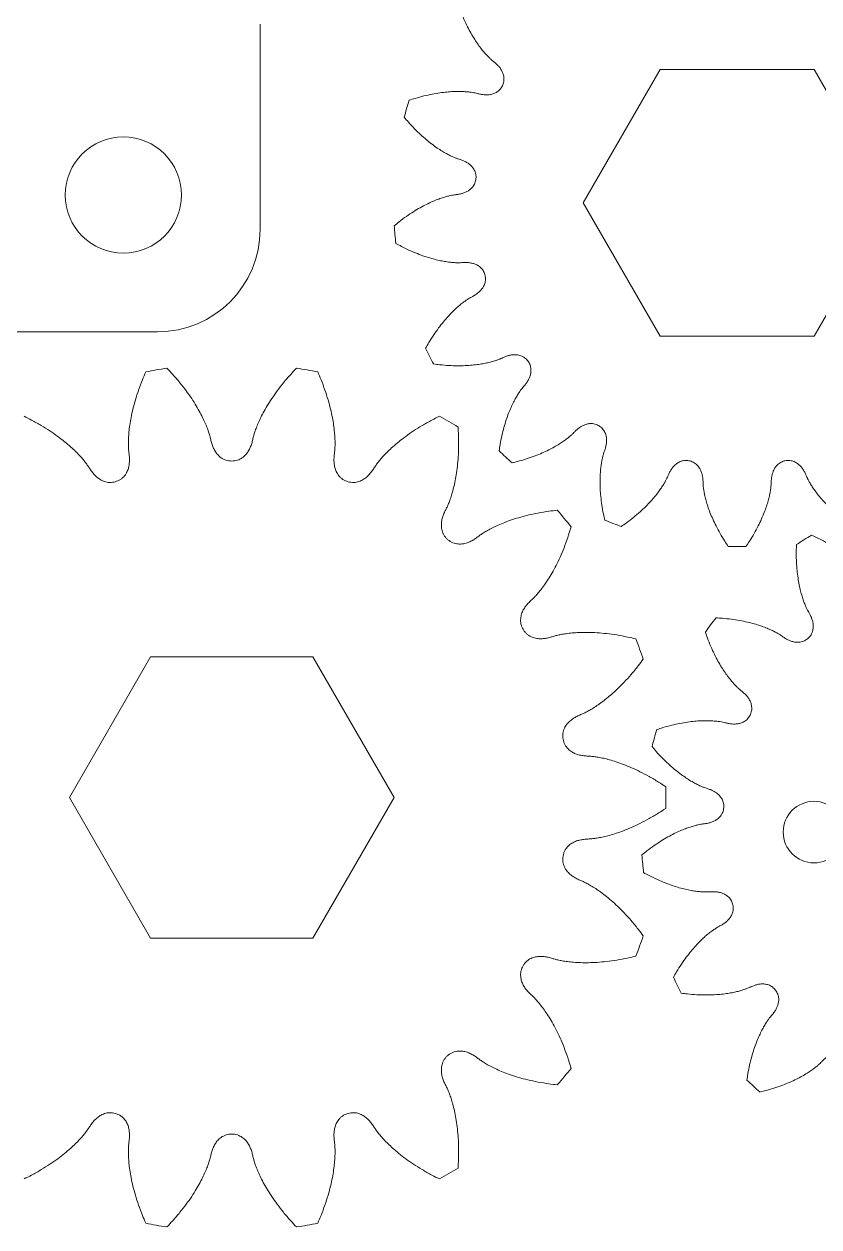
# Model space of a CAD drawing. Header units: millimetres. Extents: x 0 to 200, y 0 to 199.
# Drawn here: x 35.19 to 58.44, y 62.62 to 97.8 of the extents above; entities that cross this region are included whole.
import ezdxf

# ---------------------------------------------------------------- set-up
doc = ezdxf.new("R2010")
doc.units = ezdxf.units.MM

msp = doc.modelspace()

# ---------------------------------------------------------------- linework, layer by layer
at = {"color": 7, "linetype": 'Continuous', "lineweight": 15}
for p, q in [((42.096, 91.795), (42.096, 97.795)), ((53.801, 96.463), (51.551, 92.566)), ((58.301, 96.463), (53.801, 96.463)), ((60.551, 92.566), (58.301, 96.463)), ((51.551, 92.566), (53.801, 88.669)), ((58.301, 88.669), (60.551, 92.566)), ((33.096, 88.795), (39.096, 88.795)), ((53.801, 88.669), (58.301, 88.669)), ((38.89, 79.287), (36.515, 75.173)), ((43.64, 79.287), (38.89, 79.287)), ((46.015, 75.173), (43.64, 79.287)), ((36.515, 75.173), (38.89, 71.06)), ((43.64, 71.06), (46.015, 75.173)), ((38.89, 71.06), (43.64, 71.06))]:
    msp.add_line(p, q, dxfattribs=at)
for centre, radius in [((38.096, 92.795), 1.7), ((58.299, 74.164), 0.9)]:
    msp.add_circle(centre, radius, dxfattribs=at)
for centre, radius, start, end in [((56.051, 92.566), 10.054, 162.6417, 165.5936), ((56.051, 92.566), 10.054, 183.8182, 186.7701), ((39.096, 91.795), 3, 270, 0), ((56.051, 92.566), 10.054, 204.9947, 207.9465), ((41.265, 75.173), 12.7, 98.5773, 101.4227), ((41.265, 75.173), 12.7, 78.5773, 81.4227), ((41.265, 75.173), 12.7, 58.5773, 61.4227), ((56.051, 92.566), 10.054, 226.1711, 229.123), ((41.265, 75.173), 12.7, 38.5773, 41.4227), ((56.051, 92.566), 10.054, 247.3476, 250.2995), ((63.299, 74.164), 10.054, 120.2888, 123.2406), ((56.051, 92.566), 10.054, 268.5241, 271.4759), ((63.299, 74.164), 10.054, 141.4652, 144.4171), ((41.265, 75.173), 12.7, 18.5773, 21.4227), ((63.299, 74.164), 10.054, 162.6417, 165.5936), ((41.265, 75.173), 12.7, 358.5773, 1.4227), ((63.299, 74.164), 10.054, 183.8182, 186.7701), ((41.265, 75.173), 12.7, 338.5773, 341.4227), ((63.299, 74.164), 10.054, 204.9947, 207.9465), ((41.265, 75.173), 12.7, 318.5773, 321.4227), ((63.299, 74.164), 10.054, 226.1711, 229.123), ((41.265, 75.173), 12.7, 298.5773, 301.4227), ((41.265, 75.173), 12.7, 258.5773, 261.4227), ((41.265, 75.173), 12.7, 278.5773, 281.4227)]:
    msp.add_arc(centre, radius, start, end, dxfattribs=at)
for points, knots in [([(49.183, 95.986), (49.191, 96.006), (49.219, 96.067), (49.237, 96.174), (49.222, 96.296), (49.184, 96.401), (49.131, 96.491), (49.078, 96.557), (49.031, 96.606), (48.993, 96.641), (48.957, 96.673), (48.914, 96.706), (48.863, 96.749), (48.798, 96.809), (48.722, 96.887), (48.637, 96.983), (48.544, 97.099), (48.446, 97.235), (48.343, 97.393), (48.239, 97.572), (48.134, 97.774), (48.031, 97.998), (47.944, 98.215), (47.894, 98.358), (47.874, 98.416)], [0, 0, 0, 0, 0.0218162, 0.0675293, 0.1082922, 0.14491, 0.1793227, 0.2132705, 0.2304844, 0.2480141, 0.2659531, 0.2794807, 0.3028309, 0.3328525, 0.3695456, 0.4129102, 0.4629463, 0.5196538, 0.5830328, 0.6530833, 0.7298053, 0.8131987, 0.9032636, 0.9660559, 0.9660559, 0.9660559, 0.9660559]), ([(46.455, 95.566), (46.514, 95.585), (46.657, 95.632), (46.883, 95.693), (47.124, 95.746), (47.348, 95.784), (47.554, 95.809), (47.742, 95.822), (47.91, 95.825), (48.058, 95.821), (48.186, 95.811), (48.294, 95.797), (48.382, 95.782), (48.446, 95.767), (48.499, 95.753), (48.546, 95.742), (48.597, 95.734), (48.665, 95.726), (48.749, 95.723), (48.853, 95.735), (48.959, 95.768), (49.065, 95.829), (49.14, 95.909), (49.172, 95.967), (49.183, 95.986)], [0.0339441, 0.0339441, 0.0339441, 0.0339441, 0.0967364, 0.1868013, 0.2701947, 0.3469167, 0.4169672, 0.4803462, 0.5370537, 0.5870898, 0.6304544, 0.6671475, 0.6971691, 0.7205193, 0.7340469, 0.7519859, 0.7695156, 0.7867295, 0.8206773, 0.85509, 0.8917078, 0.9324707, 0.9781838, 1, 1, 1, 1]), ([(48.411, 93.274), (48.412, 93.296), (48.415, 93.362), (48.394, 93.469), (48.336, 93.578), (48.263, 93.661), (48.181, 93.726), (48.108, 93.768), (48.046, 93.797), (47.998, 93.817), (47.952, 93.832), (47.9, 93.848), (47.838, 93.87), (47.755, 93.903), (47.656, 93.948), (47.542, 94.007), (47.414, 94.081), (47.273, 94.172), (47.12, 94.282), (46.958, 94.412), (46.787, 94.562), (46.61, 94.734), (46.45, 94.905), (46.353, 95.02), (46.313, 95.068)], [0, 0, 0, 0, 0.0218162, 0.0675293, 0.1082922, 0.14491, 0.1793227, 0.2132705, 0.2304844, 0.2480141, 0.2659531, 0.2794807, 0.3028309, 0.3328525, 0.3695456, 0.4129102, 0.4629463, 0.5196538, 0.5830328, 0.6530833, 0.7298053, 0.8131987, 0.9032636, 0.9660559, 0.9660559, 0.9660559, 0.9660559]), ([(46.019, 91.897), (46.067, 91.936), (46.184, 92.031), (46.372, 92.17), (46.578, 92.306), (46.774, 92.423), (46.957, 92.52), (47.127, 92.6), (47.282, 92.664), (47.422, 92.714), (47.545, 92.751), (47.651, 92.777), (47.738, 92.794), (47.804, 92.803), (47.857, 92.809), (47.905, 92.817), (47.956, 92.827), (48.022, 92.844), (48.102, 92.872), (48.194, 92.921), (48.281, 92.989), (48.358, 93.085), (48.399, 93.187), (48.408, 93.253), (48.411, 93.274)], [0.0339441, 0.0339441, 0.0339441, 0.0339441, 0.0967364, 0.1868013, 0.2701947, 0.3469167, 0.4169672, 0.4803462, 0.5370537, 0.5870898, 0.6304544, 0.6671475, 0.6971691, 0.7205193, 0.7340469, 0.7519859, 0.7695156, 0.7867295, 0.8206773, 0.85509, 0.8917078, 0.9324707, 0.9781838, 1, 1, 1, 1]), ([(48.671, 90.466), (48.664, 90.487), (48.643, 90.55), (48.584, 90.642), (48.491, 90.722), (48.393, 90.774), (48.293, 90.804), (48.21, 90.817), (48.142, 90.822), (48.09, 90.823), (48.042, 90.821), (47.988, 90.817), (47.922, 90.814), (47.833, 90.815), (47.724, 90.822), (47.596, 90.835), (47.45, 90.859), (47.285, 90.893), (47.103, 90.94), (46.905, 91.002), (46.692, 91.081), (46.464, 91.177), (46.254, 91.279), (46.121, 91.351), (46.067, 91.381)], [0, 0, 0, 0, 0.0218162, 0.0675293, 0.1082922, 0.14491, 0.1793227, 0.2132705, 0.2304844, 0.2480141, 0.2659531, 0.2794807, 0.3028309, 0.3328525, 0.3695456, 0.4129102, 0.4629463, 0.5196538, 0.5830328, 0.6530833, 0.7298053, 0.8131987, 0.9032636, 0.9660559, 0.9660559, 0.9660559, 0.9660559]), ([(46.939, 88.318), (46.969, 88.372), (47.044, 88.503), (47.169, 88.7), (47.312, 88.902), (47.452, 89.081), (47.588, 89.238), (47.717, 89.374), (47.839, 89.49), (47.952, 89.586), (48.053, 89.665), (48.142, 89.728), (48.217, 89.776), (48.275, 89.808), (48.323, 89.833), (48.365, 89.857), (48.409, 89.885), (48.464, 89.925), (48.528, 89.98), (48.596, 90.058), (48.653, 90.154), (48.69, 90.271), (48.692, 90.38), (48.676, 90.445), (48.671, 90.466)], [0.0339441, 0.0339441, 0.0339441, 0.0339441, 0.0967364, 0.1868013, 0.2701947, 0.3469167, 0.4169672, 0.4803462, 0.5370537, 0.5870898, 0.6304544, 0.6671475, 0.6971691, 0.7205193, 0.7340469, 0.7519859, 0.7695156, 0.7867295, 0.8206773, 0.85509, 0.8917078, 0.9324707, 0.9781838, 1, 1, 1, 1]), ([(49.928, 87.942), (49.914, 87.959), (49.872, 88.01), (49.784, 88.075), (49.668, 88.116), (49.558, 88.128), (49.454, 88.121), (49.371, 88.103), (49.306, 88.083), (49.257, 88.065), (49.213, 88.046), (49.164, 88.022), (49.103, 87.996), (49.02, 87.965), (48.916, 87.931), (48.792, 87.898), (48.647, 87.867), (48.482, 87.839), (48.295, 87.817), (48.088, 87.804), (47.86, 87.8), (47.613, 87.808), (47.381, 87.826), (47.231, 87.846), (47.169, 87.854)], [0, 0, 0, 0, 0.0218162, 0.0675293, 0.1082922, 0.14491, 0.1793227, 0.2132705, 0.2304844, 0.2480141, 0.2659531, 0.2794807, 0.3028309, 0.3328525, 0.3695456, 0.4129102, 0.4629463, 0.5196538, 0.5830328, 0.6530833, 0.7298053, 0.8131987, 0.9032636, 0.9660559, 0.9660559, 0.9660559, 0.9660559]), ([(37.899, 84.422), (37.924, 84.433), (37.975, 84.454), (38.046, 84.5), (38.106, 84.555), (38.155, 84.614), (38.192, 84.675), (38.221, 84.737), (38.242, 84.798), (38.257, 84.859), (38.267, 84.92), (38.273, 84.981), (38.275, 85.043), (38.273, 85.106), (38.267, 85.186), (38.253, 85.282), (38.245, 85.4), (38.242, 85.533), (38.245, 85.689), (38.258, 85.869), (38.282, 86.072), (38.321, 86.298), (38.375, 86.545), (38.447, 86.812), (38.539, 87.098), (38.641, 87.371), (38.717, 87.546), (38.75, 87.622)], [0, 0, 0, 0, 0.022933, 0.0473952, 0.0705229, 0.0921525, 0.1123809, 0.1314572, 0.1496842, 0.1673593, 0.1847459, 0.2020655, 0.2195002, 0.237197, 0.2552745, 0.2881721, 0.318825, 0.3562896, 0.400566, 0.4516541, 0.509554, 0.5742656, 0.645789, 0.7241241, 0.809271, 0.9012296, 0.971268, 0.971268, 0.971268, 0.971268]), ([(39.371, 87.731), (39.428, 87.672), (39.559, 87.533), (39.748, 87.312), (39.933, 87.074), (40.092, 86.848), (40.228, 86.634), (40.34, 86.435), (40.433, 86.253), (40.507, 86.088), (40.564, 85.942), (40.606, 85.817), (40.639, 85.702), (40.658, 85.608), (40.68, 85.53), (40.7, 85.471), (40.722, 85.413), (40.749, 85.358), (40.779, 85.304), (40.814, 85.252), (40.855, 85.201), (40.903, 85.153), (40.959, 85.109), (41.025, 85.069), (41.101, 85.038), (41.182, 85.02), (41.238, 85.017), (41.265, 85.016)], [0.028732, 0.028732, 0.028732, 0.028732, 0.0987704, 0.190729, 0.2758759, 0.354211, 0.4257344, 0.490446, 0.5483459, 0.599434, 0.6437104, 0.681175, 0.7118279, 0.7447255, 0.762803, 0.7804998, 0.7979345, 0.8152541, 0.8326407, 0.8503158, 0.8685428, 0.8876191, 0.9078475, 0.9294771, 0.9526048, 0.977067, 1, 1, 1, 1]), ([(41.265, 85.016), (41.292, 85.017), (41.348, 85.02), (41.43, 85.038), (41.505, 85.069), (41.571, 85.109), (41.628, 85.153), (41.675, 85.201), (41.716, 85.252), (41.751, 85.304), (41.782, 85.358), (41.808, 85.413), (41.831, 85.471), (41.851, 85.53), (41.872, 85.608), (41.892, 85.702), (41.925, 85.817), (41.967, 85.942), (42.024, 86.088), (42.098, 86.253), (42.19, 86.435), (42.303, 86.634), (42.438, 86.848), (42.597, 87.074), (42.782, 87.312), (42.971, 87.533), (43.102, 87.672), (43.159, 87.731)], [0, 0, 0, 0, 0.022933, 0.0473952, 0.0705229, 0.0921525, 0.1123809, 0.1314572, 0.1496842, 0.1673593, 0.1847459, 0.2020655, 0.2195002, 0.237197, 0.2552745, 0.2881721, 0.318825, 0.3562896, 0.400566, 0.4516541, 0.509554, 0.5742656, 0.645789, 0.7241241, 0.809271, 0.9012296, 0.971268, 0.971268, 0.971268, 0.971268]), ([(43.78, 87.622), (43.814, 87.546), (43.89, 87.371), (43.991, 87.098), (44.084, 86.812), (44.156, 86.545), (44.21, 86.298), (44.248, 86.072), (44.272, 85.869), (44.285, 85.689), (44.289, 85.533), (44.286, 85.4), (44.277, 85.282), (44.264, 85.186), (44.257, 85.106), (44.256, 85.043), (44.257, 84.981), (44.263, 84.92), (44.273, 84.859), (44.288, 84.798), (44.31, 84.737), (44.338, 84.675), (44.376, 84.614), (44.424, 84.555), (44.485, 84.5), (44.555, 84.454), (44.607, 84.433), (44.632, 84.422)], [0.028732, 0.028732, 0.028732, 0.028732, 0.0987704, 0.190729, 0.2758759, 0.354211, 0.4257344, 0.490446, 0.5483459, 0.599434, 0.6437104, 0.681175, 0.7118279, 0.7447255, 0.762803, 0.7804998, 0.7979345, 0.8152541, 0.8326407, 0.8503158, 0.8685428, 0.8876191, 0.9078475, 0.9294771, 0.9526048, 0.977067, 1, 1, 1, 1]), ([(49.089, 85.313), (49.097, 85.374), (49.12, 85.524), (49.166, 85.752), (49.225, 85.992), (49.291, 86.21), (49.361, 86.405), (49.433, 86.579), (49.505, 86.731), (49.575, 86.862), (49.641, 86.972), (49.701, 87.062), (49.754, 87.134), (49.796, 87.185), (49.832, 87.226), (49.862, 87.263), (49.893, 87.305), (49.93, 87.362), (49.97, 87.437), (50.006, 87.535), (50.024, 87.644), (50.016, 87.767), (49.978, 87.869), (49.94, 87.924), (49.928, 87.942)], [0.0339441, 0.0339441, 0.0339441, 0.0339441, 0.0967364, 0.1868013, 0.2701947, 0.3469167, 0.4169672, 0.4803462, 0.5370537, 0.5870898, 0.6304544, 0.6671475, 0.6971691, 0.7205193, 0.7340469, 0.7519859, 0.7695156, 0.7867295, 0.8206773, 0.85509, 0.8917078, 0.9324707, 0.9781838, 1, 1, 1, 1]), ([(35.19, 86.326), (35.264, 86.29), (35.435, 86.204), (35.688, 86.061), (35.943, 85.901), (36.17, 85.742), (36.37, 85.588), (36.544, 85.44), (36.694, 85.3), (36.819, 85.17), (36.923, 85.053), (37.005, 84.949), (37.075, 84.853), (37.126, 84.771), (37.173, 84.705), (37.212, 84.656), (37.253, 84.61), (37.297, 84.567), (37.344, 84.527), (37.394, 84.49), (37.45, 84.456), (37.511, 84.428), (37.58, 84.405), (37.655, 84.39), (37.737, 84.387), (37.82, 84.398), (37.873, 84.414), (37.899, 84.422)], [0.028732, 0.028732, 0.028732, 0.028732, 0.0987704, 0.190729, 0.2758759, 0.354211, 0.4257344, 0.490446, 0.5483459, 0.599434, 0.6437104, 0.681175, 0.7118279, 0.7447255, 0.762803, 0.7804998, 0.7979345, 0.8152541, 0.8326407, 0.8503158, 0.8685428, 0.8876191, 0.9078475, 0.9294771, 0.9526048, 0.977067, 1, 1, 1, 1]), ([(44.632, 84.422), (44.657, 84.414), (44.711, 84.398), (44.794, 84.387), (44.875, 84.39), (44.951, 84.405), (45.019, 84.428), (45.081, 84.456), (45.136, 84.49), (45.187, 84.527), (45.234, 84.567), (45.278, 84.61), (45.319, 84.656), (45.358, 84.705), (45.405, 84.771), (45.455, 84.853), (45.525, 84.949), (45.608, 85.053), (45.711, 85.17), (45.837, 85.3), (45.986, 85.44), (46.16, 85.588), (46.36, 85.742), (46.587, 85.901), (46.842, 86.061), (47.096, 86.204), (47.266, 86.29), (47.34, 86.326)], [0, 0, 0, 0, 0.022933, 0.0473952, 0.0705229, 0.0921525, 0.1123809, 0.1314572, 0.1496842, 0.1673593, 0.1847459, 0.2020655, 0.2195002, 0.237197, 0.2552745, 0.2881721, 0.318825, 0.3562896, 0.400566, 0.4516541, 0.509554, 0.5742656, 0.645789, 0.7241241, 0.809271, 0.9012296, 0.971268, 0.971268, 0.971268, 0.971268]), ([(47.886, 86.011), (47.892, 85.929), (47.903, 85.738), (47.906, 85.447), (47.895, 85.146), (47.871, 84.87), (47.837, 84.62), (47.796, 84.395), (47.749, 84.196), (47.7, 84.022), (47.65, 83.874), (47.601, 83.751), (47.553, 83.642), (47.508, 83.557), (47.474, 83.483), (47.451, 83.425), (47.431, 83.366), (47.416, 83.307), (47.405, 83.246), (47.398, 83.184), (47.397, 83.119), (47.403, 83.051), (47.417, 82.981), (47.442, 82.908), (47.48, 82.836), (47.531, 82.769), (47.572, 82.731), (47.592, 82.713)], [0.028732, 0.028732, 0.028732, 0.028732, 0.0987704, 0.190729, 0.2758759, 0.354211, 0.4257344, 0.490446, 0.5483459, 0.599434, 0.6437104, 0.681175, 0.7118279, 0.7447255, 0.762803, 0.7804998, 0.7979345, 0.8152541, 0.8326407, 0.8503158, 0.8685428, 0.8876191, 0.9078475, 0.9294771, 0.9526048, 0.977067, 1, 1, 1, 1]), ([(52.012, 86.042), (51.993, 86.053), (51.935, 86.086), (51.829, 86.114), (51.707, 86.111), (51.599, 86.082), (51.505, 86.038), (51.434, 85.991), (51.381, 85.949), (51.342, 85.914), (51.307, 85.881), (51.27, 85.841), (51.223, 85.795), (51.157, 85.735), (51.072, 85.667), (50.969, 85.591), (50.845, 85.509), (50.7, 85.424), (50.534, 85.336), (50.346, 85.249), (50.135, 85.163), (49.902, 85.081), (49.678, 85.014), (49.532, 84.978), (49.471, 84.964)], [0, 0, 0, 0, 0.0218162, 0.0675293, 0.1082922, 0.14491, 0.1793227, 0.2132705, 0.2304844, 0.2480141, 0.2659531, 0.2794807, 0.3028309, 0.3328525, 0.3695456, 0.4129102, 0.4629463, 0.5196538, 0.5830328, 0.6530833, 0.7298053, 0.8131987, 0.9032636, 0.9660559, 0.9660559, 0.9660559, 0.9660559]), ([(52.179, 83.287), (52.165, 83.348), (52.132, 83.495), (52.092, 83.725), (52.061, 83.97), (52.044, 84.197), (52.039, 84.405), (52.043, 84.593), (52.055, 84.76), (52.073, 84.907), (52.095, 85.034), (52.118, 85.14), (52.142, 85.226), (52.162, 85.289), (52.181, 85.34), (52.196, 85.386), (52.209, 85.436), (52.223, 85.502), (52.234, 85.587), (52.231, 85.691), (52.209, 85.8), (52.157, 85.911), (52.085, 85.993), (52.03, 86.03), (52.012, 86.042)], [0.0339441, 0.0339441, 0.0339441, 0.0339441, 0.0967364, 0.1868013, 0.2701947, 0.3469167, 0.4169672, 0.4803462, 0.5370537, 0.5870898, 0.6304544, 0.6671475, 0.6971691, 0.7205193, 0.7340469, 0.7519859, 0.7695156, 0.7867295, 0.8206773, 0.85509, 0.8917078, 0.9324707, 0.9781838, 1, 1, 1, 1]), ([(54.641, 85.024), (54.62, 85.027), (54.554, 85.036), (54.445, 85.024), (54.332, 84.977), (54.242, 84.912), (54.17, 84.836), (54.121, 84.767), (54.087, 84.709), (54.063, 84.662), (54.043, 84.618), (54.022, 84.568), (53.995, 84.508), (53.955, 84.429), (53.901, 84.334), (53.832, 84.226), (53.746, 84.105), (53.642, 83.973), (53.518, 83.831), (53.375, 83.682), (53.209, 83.526), (53.021, 83.365), (52.837, 83.222), (52.713, 83.136), (52.662, 83.1)], [0, 0, 0, 0, 0.0218162, 0.0675293, 0.1082922, 0.14491, 0.1793227, 0.2132705, 0.2304844, 0.2480141, 0.2659531, 0.2794807, 0.3028309, 0.3328525, 0.3695456, 0.4129102, 0.4629463, 0.5196538, 0.5830328, 0.6530833, 0.7298053, 0.8131987, 0.9032636, 0.9660559, 0.9660559, 0.9660559, 0.9660559]), ([(55.792, 82.515), (55.757, 82.566), (55.673, 82.692), (55.553, 82.892), (55.436, 83.109), (55.338, 83.315), (55.258, 83.506), (55.194, 83.683), (55.145, 83.844), (55.108, 83.987), (55.083, 84.113), (55.066, 84.221), (55.057, 84.309), (55.054, 84.375), (55.053, 84.43), (55.05, 84.478), (55.044, 84.53), (55.034, 84.597), (55.013, 84.679), (54.973, 84.775), (54.913, 84.868), (54.824, 84.954), (54.727, 85.004), (54.662, 85.019), (54.641, 85.024)], [0.0339441, 0.0339441, 0.0339441, 0.0339441, 0.0967364, 0.1868013, 0.2701947, 0.3469167, 0.4169672, 0.4803462, 0.5370537, 0.5870898, 0.6304544, 0.6671475, 0.6971691, 0.7205193, 0.7340469, 0.7519859, 0.7695156, 0.7867295, 0.8206773, 0.85509, 0.8917078, 0.9324707, 0.9781838, 1, 1, 1, 1]), ([(57.461, 85.024), (57.44, 85.019), (57.375, 85.004), (57.278, 84.954), (57.19, 84.868), (57.129, 84.775), (57.09, 84.679), (57.069, 84.597), (57.058, 84.53), (57.052, 84.478), (57.05, 84.43), (57.049, 84.375), (57.045, 84.309), (57.036, 84.221), (57.02, 84.113), (56.994, 83.987), (56.958, 83.844), (56.909, 83.683), (56.845, 83.506), (56.765, 83.315), (56.667, 83.109), (56.549, 82.892), (56.429, 82.692), (56.345, 82.566), (56.31, 82.515)], [0, 0, 0, 0, 0.0218162, 0.0675293, 0.1082922, 0.14491, 0.1793227, 0.2132705, 0.2304844, 0.2480141, 0.2659531, 0.2794807, 0.3028309, 0.3328525, 0.3695456, 0.4129102, 0.4629463, 0.5196538, 0.5830328, 0.6530833, 0.7298053, 0.8131987, 0.9032636, 0.9660559, 0.9660559, 0.9660559, 0.9660559]), ([(59.441, 83.1), (59.389, 83.136), (59.266, 83.222), (59.081, 83.365), (58.893, 83.526), (58.728, 83.682), (58.584, 83.831), (58.461, 83.973), (58.357, 84.105), (58.271, 84.226), (58.201, 84.334), (58.147, 84.429), (58.107, 84.508), (58.08, 84.568), (58.059, 84.618), (58.039, 84.662), (58.016, 84.709), (57.981, 84.767), (57.932, 84.836), (57.86, 84.912), (57.77, 84.977), (57.657, 85.024), (57.549, 85.036), (57.482, 85.027), (57.461, 85.024)], [0.0339441, 0.0339441, 0.0339441, 0.0339441, 0.0967364, 0.1868013, 0.2701947, 0.3469167, 0.4169672, 0.4803462, 0.5370537, 0.5870898, 0.6304544, 0.6671475, 0.6971691, 0.7205193, 0.7340469, 0.7519859, 0.7695156, 0.7867295, 0.8206773, 0.85509, 0.8917078, 0.9324707, 0.9781838, 1, 1, 1, 1]), ([(47.592, 82.713), (47.613, 82.697), (47.658, 82.663), (47.732, 82.625), (47.81, 82.6), (47.886, 82.588), (47.958, 82.586), (48.025, 82.592), (48.089, 82.604), (48.149, 82.621), (48.207, 82.643), (48.263, 82.669), (48.318, 82.698), (48.371, 82.731), (48.438, 82.777), (48.513, 82.836), (48.612, 82.903), (48.725, 82.972), (48.862, 83.047), (49.025, 83.126), (49.213, 83.206), (49.427, 83.286), (49.668, 83.362), (49.935, 83.434), (50.23, 83.497), (50.517, 83.545), (50.706, 83.567), (50.788, 83.576)], [0, 0, 0, 0, 0.022933, 0.0473952, 0.0705229, 0.0921525, 0.1123809, 0.1314572, 0.1496842, 0.1673593, 0.1847459, 0.2020655, 0.2195002, 0.237197, 0.2552745, 0.2881721, 0.318825, 0.3562896, 0.400566, 0.4516541, 0.509554, 0.5742656, 0.645789, 0.7241241, 0.809271, 0.9012296, 0.971268, 0.971268, 0.971268, 0.971268]), ([(51.194, 83.093), (51.171, 83.013), (51.116, 82.831), (51.019, 82.556), (50.906, 82.277), (50.789, 82.026), (50.672, 81.802), (50.556, 81.605), (50.444, 81.434), (50.338, 81.288), (50.24, 81.165), (50.153, 81.066), (50.07, 80.981), (49.999, 80.916), (49.942, 80.859), (49.9, 80.812), (49.862, 80.763), (49.827, 80.713), (49.795, 80.66), (49.768, 80.603), (49.745, 80.543), (49.727, 80.477), (49.717, 80.406), (49.715, 80.329), (49.726, 80.248), (49.751, 80.168), (49.777, 80.119), (49.789, 80.095)], [0.028732, 0.028732, 0.028732, 0.028732, 0.0987704, 0.190729, 0.2758759, 0.354211, 0.4257344, 0.490446, 0.5483459, 0.599434, 0.6437104, 0.681175, 0.7118279, 0.7447255, 0.762803, 0.7804998, 0.7979345, 0.8152541, 0.8326407, 0.8503158, 0.8685428, 0.8876191, 0.9078475, 0.9294771, 0.9526048, 0.977067, 1, 1, 1, 1]), ([(58.228, 82.845), (58.285, 82.82), (58.422, 82.758), (58.63, 82.651), (58.844, 82.528), (59.035, 82.405), (59.204, 82.284), (59.351, 82.167), (59.478, 82.057), (59.585, 81.954), (59.673, 81.86), (59.743, 81.777), (59.797, 81.707), (59.835, 81.652), (59.864, 81.607), (59.892, 81.567), (59.924, 81.526), (59.969, 81.475), (60.03, 81.416), (60.114, 81.355), (60.214, 81.307), (60.334, 81.282), (60.443, 81.29), (60.507, 81.311), (60.527, 81.318)], [0.0339441, 0.0339441, 0.0339441, 0.0339441, 0.0967364, 0.1868013, 0.2701947, 0.3469167, 0.4169672, 0.4803462, 0.5370537, 0.5870898, 0.6304544, 0.6671475, 0.6971691, 0.7205193, 0.7340469, 0.7519859, 0.7695156, 0.7867295, 0.8206773, 0.85509, 0.8917078, 0.9324707, 0.9781838, 1, 1, 1, 1]), ([(58.13, 79.834), (58.145, 79.849), (58.192, 79.896), (58.248, 79.99), (58.279, 80.109), (58.281, 80.22), (58.264, 80.323), (58.238, 80.404), (58.212, 80.466), (58.19, 80.513), (58.167, 80.556), (58.139, 80.602), (58.107, 80.66), (58.068, 80.74), (58.025, 80.84), (57.981, 80.961), (57.936, 81.102), (57.894, 81.265), (57.855, 81.449), (57.822, 81.654), (57.797, 81.88), (57.782, 82.126), (57.779, 82.36), (57.785, 82.511), (57.787, 82.573)], [0, 0, 0, 0, 0.0218162, 0.0675293, 0.1082922, 0.14491, 0.1793227, 0.2132705, 0.2304844, 0.2480141, 0.2659531, 0.2794807, 0.3028309, 0.3328525, 0.3695456, 0.4129102, 0.4629463, 0.5196538, 0.5830328, 0.6530833, 0.7298053, 0.8131987, 0.9032636, 0.9660559, 0.9660559, 0.9660559, 0.9660559]), ([(55.434, 80.427), (55.496, 80.424), (55.647, 80.416), (55.879, 80.391), (56.123, 80.354), (56.346, 80.308), (56.547, 80.256), (56.727, 80.201), (56.885, 80.143), (57.021, 80.086), (57.137, 80.03), (57.233, 79.979), (57.309, 79.933), (57.364, 79.895), (57.407, 79.864), (57.448, 79.837), (57.492, 79.81), (57.552, 79.778), (57.63, 79.745), (57.731, 79.719), (57.842, 79.711), (57.963, 79.73), (58.062, 79.777), (58.113, 79.82), (58.13, 79.834)], [0.0339441, 0.0339441, 0.0339441, 0.0339441, 0.0967364, 0.1868013, 0.2701947, 0.3469167, 0.4169672, 0.4803462, 0.5370537, 0.5870898, 0.6304544, 0.6671475, 0.6971691, 0.7205193, 0.7340469, 0.7519859, 0.7695156, 0.7867295, 0.8206773, 0.85509, 0.8917078, 0.9324707, 0.9781838, 1, 1, 1, 1]), ([(49.789, 80.095), (49.804, 80.072), (49.834, 80.025), (49.891, 79.964), (49.955, 79.913), (50.022, 79.876), (50.089, 79.85), (50.155, 79.832), (50.219, 79.822), (50.282, 79.818), (50.343, 79.818), (50.405, 79.823), (50.466, 79.832), (50.527, 79.845), (50.606, 79.865), (50.697, 79.895), (50.812, 79.924), (50.942, 79.95), (51.097, 79.974), (51.276, 79.992), (51.481, 80.003), (51.709, 80.005), (51.962, 79.995), (52.238, 79.97), (52.536, 79.929), (52.822, 79.876), (53.008, 79.832), (53.088, 79.812)], [0, 0, 0, 0, 0.022933, 0.0473952, 0.0705229, 0.0921525, 0.1123809, 0.1314572, 0.1496842, 0.1673593, 0.1847459, 0.2020655, 0.2195002, 0.237197, 0.2552745, 0.2881721, 0.318825, 0.3562896, 0.400566, 0.4516541, 0.509554, 0.5742656, 0.645789, 0.7241241, 0.809271, 0.9012296, 0.971268, 0.971268, 0.971268, 0.971268]), ([(56.43, 77.584), (56.439, 77.603), (56.466, 77.664), (56.485, 77.772), (56.47, 77.894), (56.432, 77.998), (56.379, 78.088), (56.326, 78.154), (56.279, 78.203), (56.241, 78.239), (56.204, 78.27), (56.161, 78.304), (56.111, 78.346), (56.046, 78.407), (55.97, 78.484), (55.885, 78.581), (55.792, 78.696), (55.693, 78.833), (55.591, 78.99), (55.486, 79.169), (55.381, 79.371), (55.278, 79.596), (55.191, 79.812), (55.142, 79.955), (55.122, 80.014)], [0, 0, 0, 0, 0.0218162, 0.0675293, 0.1082922, 0.14491, 0.1793227, 0.2132705, 0.2304844, 0.2480141, 0.2659531, 0.2794807, 0.3028309, 0.3328525, 0.3695456, 0.4129102, 0.4629463, 0.5196538, 0.5830328, 0.6530833, 0.7298053, 0.8131987, 0.9032636, 0.9660559, 0.9660559, 0.9660559, 0.9660559]), ([(53.304, 79.219), (53.255, 79.153), (53.141, 79), (52.956, 78.775), (52.754, 78.552), (52.559, 78.356), (52.372, 78.185), (52.196, 78.04), (52.032, 77.917), (51.882, 77.816), (51.749, 77.734), (51.632, 77.671), (51.525, 77.619), (51.436, 77.583), (51.363, 77.548), (51.308, 77.519), (51.255, 77.486), (51.205, 77.451), (51.157, 77.411), (51.112, 77.368), (51.07, 77.319), (51.031, 77.263), (50.997, 77.2), (50.969, 77.128), (50.952, 77.048), (50.948, 76.965), (50.955, 76.909), (50.958, 76.882)], [0.028732, 0.028732, 0.028732, 0.028732, 0.0987704, 0.190729, 0.2758759, 0.354211, 0.4257344, 0.490446, 0.5483459, 0.599434, 0.6437104, 0.681175, 0.7118279, 0.7447255, 0.762803, 0.7804998, 0.7979345, 0.8152541, 0.8326407, 0.8503158, 0.8685428, 0.8876191, 0.9078475, 0.9294771, 0.9526048, 0.977067, 1, 1, 1, 1]), ([(53.702, 77.163), (53.761, 77.183), (53.905, 77.229), (54.13, 77.29), (54.372, 77.344), (54.596, 77.381), (54.802, 77.406), (54.989, 77.419), (55.157, 77.423), (55.306, 77.418), (55.434, 77.408), (55.542, 77.395), (55.629, 77.379), (55.694, 77.364), (55.746, 77.35), (55.793, 77.34), (55.845, 77.331), (55.912, 77.323), (55.997, 77.321), (56.1, 77.333), (56.207, 77.365), (56.313, 77.427), (56.387, 77.506), (56.42, 77.565), (56.43, 77.584)], [0.0339441, 0.0339441, 0.0339441, 0.0339441, 0.0967364, 0.1868013, 0.2701947, 0.3469167, 0.4169672, 0.4803462, 0.5370537, 0.5870898, 0.6304544, 0.6671475, 0.6971691, 0.7205193, 0.7340469, 0.7519859, 0.7695156, 0.7867295, 0.8206773, 0.85509, 0.8917078, 0.9324707, 0.9781838, 1, 1, 1, 1]), ([(50.958, 76.882), (50.964, 76.856), (50.976, 76.802), (51.009, 76.725), (51.053, 76.655), (51.103, 76.597), (51.157, 76.55), (51.212, 76.511), (51.269, 76.479), (51.326, 76.454), (51.385, 76.433), (51.444, 76.417), (51.504, 76.404), (51.566, 76.395), (51.647, 76.388), (51.743, 76.384), (51.861, 76.372), (51.992, 76.352), (52.146, 76.321), (52.321, 76.278), (52.517, 76.218), (52.732, 76.142), (52.966, 76.045), (53.217, 75.928), (53.483, 75.787), (53.734, 75.64), (53.893, 75.535), (53.961, 75.489)], [0, 0, 0, 0, 0.022933, 0.0473952, 0.0705229, 0.0921525, 0.1123809, 0.1314572, 0.1496842, 0.1673593, 0.1847459, 0.2020655, 0.2195002, 0.237197, 0.2552745, 0.2881721, 0.318825, 0.3562896, 0.400566, 0.4516541, 0.509554, 0.5742656, 0.645789, 0.7241241, 0.809271, 0.9012296, 0.971268, 0.971268, 0.971268, 0.971268]), ([(55.659, 74.872), (55.66, 74.893), (55.663, 74.96), (55.641, 75.067), (55.583, 75.175), (55.51, 75.259), (55.428, 75.323), (55.355, 75.366), (55.294, 75.395), (55.245, 75.414), (55.2, 75.43), (55.148, 75.446), (55.085, 75.467), (55.003, 75.5), (54.904, 75.545), (54.79, 75.604), (54.661, 75.679), (54.52, 75.77), (54.368, 75.88), (54.205, 76.009), (54.035, 76.159), (53.858, 76.332), (53.698, 76.502), (53.6, 76.617), (53.561, 76.665)], [0, 0, 0, 0, 0.0218162, 0.0675293, 0.1082922, 0.14491, 0.1793227, 0.2132705, 0.2304844, 0.2480141, 0.2659531, 0.2794807, 0.3028309, 0.3328525, 0.3695456, 0.4129102, 0.4629463, 0.5196538, 0.5830328, 0.6530833, 0.7298053, 0.8131987, 0.9032636, 0.9660559, 0.9660559, 0.9660559, 0.9660559]), ([(53.961, 74.858), (53.893, 74.812), (53.734, 74.707), (53.483, 74.559), (53.217, 74.419), (52.966, 74.301), (52.732, 74.205), (52.517, 74.128), (52.321, 74.069), (52.146, 74.025), (51.992, 73.994), (51.861, 73.975), (51.743, 73.962), (51.647, 73.959), (51.566, 73.952), (51.504, 73.942), (51.444, 73.93), (51.385, 73.914), (51.326, 73.893), (51.269, 73.868), (51.212, 73.836), (51.157, 73.797), (51.103, 73.749), (51.053, 73.691), (51.009, 73.622), (50.976, 73.545), (50.964, 73.491), (50.958, 73.464)], [0.028732, 0.028732, 0.028732, 0.028732, 0.0987704, 0.190729, 0.2758759, 0.354211, 0.4257344, 0.490446, 0.5483459, 0.599434, 0.6437104, 0.681175, 0.7118279, 0.7447255, 0.762803, 0.7804998, 0.7979345, 0.8152541, 0.8326407, 0.8503158, 0.8685428, 0.8876191, 0.9078475, 0.9294771, 0.9526048, 0.977067, 1, 1, 1, 1]), ([(53.267, 73.494), (53.315, 73.534), (53.432, 73.629), (53.62, 73.767), (53.826, 73.904), (54.021, 74.02), (54.204, 74.118), (54.374, 74.198), (54.53, 74.262), (54.67, 74.311), (54.793, 74.348), (54.898, 74.374), (54.986, 74.392), (55.051, 74.401), (55.105, 74.407), (55.153, 74.414), (55.204, 74.424), (55.269, 74.441), (55.349, 74.47), (55.441, 74.518), (55.529, 74.587), (55.606, 74.683), (55.647, 74.784), (55.656, 74.85), (55.659, 74.872)], [0.0339441, 0.0339441, 0.0339441, 0.0339441, 0.0967364, 0.1868013, 0.2701947, 0.3469167, 0.4169672, 0.4803462, 0.5370537, 0.5870898, 0.6304544, 0.6671475, 0.6971691, 0.7205193, 0.7340469, 0.7519859, 0.7695156, 0.7867295, 0.8206773, 0.85509, 0.8917078, 0.9324707, 0.9781838, 1, 1, 1, 1]), ([(50.958, 73.464), (50.955, 73.437), (50.948, 73.382), (50.952, 73.299), (50.969, 73.219), (50.997, 73.147), (51.031, 73.084), (51.07, 73.028), (51.112, 72.979), (51.157, 72.935), (51.205, 72.896), (51.255, 72.861), (51.308, 72.828), (51.363, 72.798), (51.436, 72.764), (51.525, 72.728), (51.632, 72.676), (51.749, 72.612), (51.882, 72.531), (52.032, 72.43), (52.196, 72.307), (52.372, 72.161), (52.559, 71.991), (52.754, 71.795), (52.956, 71.572), (53.141, 71.347), (53.255, 71.194), (53.304, 71.127)], [0, 0, 0, 0, 0.022933, 0.0473952, 0.0705229, 0.0921525, 0.1123809, 0.1314572, 0.1496842, 0.1673593, 0.1847459, 0.2020655, 0.2195002, 0.237197, 0.2552745, 0.2881721, 0.318825, 0.3562896, 0.400566, 0.4516541, 0.509554, 0.5742656, 0.645789, 0.7241241, 0.809271, 0.9012296, 0.971268, 0.971268, 0.971268, 0.971268]), ([(55.919, 72.064), (55.912, 72.084), (55.891, 72.148), (55.832, 72.239), (55.739, 72.32), (55.64, 72.371), (55.541, 72.402), (55.457, 72.415), (55.39, 72.42), (55.337, 72.42), (55.289, 72.419), (55.235, 72.415), (55.169, 72.412), (55.08, 72.413), (54.972, 72.419), (54.844, 72.433), (54.697, 72.456), (54.533, 72.49), (54.351, 72.538), (54.153, 72.6), (53.939, 72.678), (53.712, 72.775), (53.501, 72.876), (53.369, 72.948), (53.315, 72.978)], [0, 0, 0, 0, 0.0218162, 0.0675293, 0.1082922, 0.14491, 0.1793227, 0.2132705, 0.2304844, 0.2480141, 0.2659531, 0.2794807, 0.3028309, 0.3328525, 0.3695456, 0.4129102, 0.4629463, 0.5196538, 0.5830328, 0.6530833, 0.7298053, 0.8131987, 0.9032636, 0.9660559, 0.9660559, 0.9660559, 0.9660559]), ([(54.186, 69.915), (54.216, 69.969), (54.291, 70.101), (54.417, 70.297), (54.559, 70.499), (54.699, 70.679), (54.835, 70.836), (54.965, 70.971), (55.087, 71.087), (55.199, 71.184), (55.301, 71.263), (55.39, 71.325), (55.465, 71.373), (55.522, 71.405), (55.57, 71.431), (55.612, 71.455), (55.656, 71.483), (55.711, 71.522), (55.776, 71.577), (55.844, 71.656), (55.901, 71.752), (55.938, 71.869), (55.939, 71.978), (55.924, 72.043), (55.919, 72.064)], [0.0339441, 0.0339441, 0.0339441, 0.0339441, 0.0967364, 0.1868013, 0.2701947, 0.3469167, 0.4169672, 0.4803462, 0.5370537, 0.5870898, 0.6304544, 0.6671475, 0.6971691, 0.7205193, 0.7340469, 0.7519859, 0.7695156, 0.7867295, 0.8206773, 0.85509, 0.8917078, 0.9324707, 0.9781838, 1, 1, 1, 1]), ([(53.088, 70.535), (53.008, 70.515), (52.822, 70.471), (52.536, 70.418), (52.238, 70.377), (51.962, 70.352), (51.709, 70.342), (51.481, 70.343), (51.276, 70.355), (51.097, 70.373), (50.942, 70.397), (50.812, 70.423), (50.697, 70.452), (50.606, 70.482), (50.527, 70.502), (50.466, 70.515), (50.405, 70.524), (50.343, 70.528), (50.282, 70.529), (50.219, 70.525), (50.155, 70.515), (50.089, 70.497), (50.022, 70.471), (49.955, 70.433), (49.891, 70.383), (49.834, 70.322), (49.804, 70.275), (49.789, 70.252)], [0.028732, 0.028732, 0.028732, 0.028732, 0.0987704, 0.190729, 0.2758759, 0.354211, 0.4257344, 0.490446, 0.5483459, 0.599434, 0.6437104, 0.681175, 0.7118279, 0.7447255, 0.762803, 0.7804998, 0.7979345, 0.8152541, 0.8326407, 0.8503158, 0.8685428, 0.8876191, 0.9078475, 0.9294771, 0.9526048, 0.977067, 1, 1, 1, 1]), ([(49.789, 70.252), (49.777, 70.228), (49.751, 70.178), (49.726, 70.099), (49.715, 70.018), (49.717, 69.941), (49.727, 69.87), (49.745, 69.804), (49.768, 69.743), (49.795, 69.687), (49.827, 69.634), (49.862, 69.583), (49.9, 69.535), (49.942, 69.488), (49.999, 69.43), (50.07, 69.366), (50.153, 69.28), (50.24, 69.181), (50.338, 69.059), (50.444, 68.913), (50.556, 68.742), (50.672, 68.544), (50.789, 68.32), (50.906, 68.069), (51.019, 67.791), (51.116, 67.516), (51.171, 67.333), (51.194, 67.254)], [0, 0, 0, 0, 0.022933, 0.0473952, 0.0705229, 0.0921525, 0.1123809, 0.1314572, 0.1496842, 0.1673593, 0.1847459, 0.2020655, 0.2195002, 0.237197, 0.2552745, 0.2881721, 0.318825, 0.3562896, 0.400566, 0.4516541, 0.509554, 0.5742656, 0.645789, 0.7241241, 0.809271, 0.9012296, 0.971268, 0.971268, 0.971268, 0.971268]), ([(57.176, 69.54), (57.162, 69.556), (57.119, 69.608), (57.031, 69.672), (56.916, 69.713), (56.805, 69.726), (56.701, 69.718), (56.618, 69.7), (56.554, 69.68), (56.505, 69.662), (56.46, 69.643), (56.411, 69.62), (56.351, 69.593), (56.268, 69.562), (56.164, 69.529), (56.04, 69.495), (55.895, 69.464), (55.729, 69.437), (55.542, 69.415), (55.335, 69.401), (55.108, 69.397), (54.861, 69.405), (54.628, 69.424), (54.478, 69.443), (54.417, 69.452)], [0, 0, 0, 0, 0.0218162, 0.0675293, 0.1082922, 0.14491, 0.1793227, 0.2132705, 0.2304844, 0.2480141, 0.2659531, 0.2794807, 0.3028309, 0.3328525, 0.3695456, 0.4129102, 0.4629463, 0.5196538, 0.5830328, 0.6530833, 0.7298053, 0.8131987, 0.9032636, 0.9660559, 0.9660559, 0.9660559, 0.9660559]), ([(56.336, 66.91), (56.345, 66.972), (56.367, 67.121), (56.413, 67.35), (56.473, 67.59), (56.539, 67.807), (56.609, 68.003), (56.681, 68.176), (56.753, 68.328), (56.822, 68.459), (56.888, 68.569), (56.949, 68.66), (57.002, 68.732), (57.044, 68.783), (57.079, 68.823), (57.11, 68.861), (57.141, 68.903), (57.178, 68.96), (57.218, 69.034), (57.253, 69.132), (57.272, 69.242), (57.264, 69.364), (57.226, 69.467), (57.188, 69.522), (57.176, 69.54)], [0.0339441, 0.0339441, 0.0339441, 0.0339441, 0.0967364, 0.1868013, 0.2701947, 0.3469167, 0.4169672, 0.4803462, 0.5370537, 0.5870898, 0.6304544, 0.6671475, 0.6971691, 0.7205193, 0.7340469, 0.7519859, 0.7695156, 0.7867295, 0.8206773, 0.85509, 0.8917078, 0.9324707, 0.9781838, 1, 1, 1, 1]), ([(47.592, 67.634), (47.572, 67.615), (47.531, 67.577), (47.48, 67.511), (47.442, 67.438), (47.417, 67.366), (47.403, 67.295), (47.397, 67.228), (47.398, 67.163), (47.405, 67.1), (47.416, 67.04), (47.431, 66.98), (47.451, 66.922), (47.474, 66.863), (47.508, 66.79), (47.553, 66.705), (47.601, 66.596), (47.65, 66.473), (47.7, 66.325), (47.749, 66.151), (47.796, 65.952), (47.837, 65.727), (47.871, 65.476), (47.895, 65.2), (47.906, 64.9), (47.903, 64.609), (47.892, 64.418), (47.886, 64.336)], [0, 0, 0, 0, 0.022933, 0.0473952, 0.0705229, 0.0921525, 0.1123809, 0.1314572, 0.1496842, 0.1673593, 0.1847459, 0.2020655, 0.2195002, 0.237197, 0.2552745, 0.2881721, 0.318825, 0.3562896, 0.400566, 0.4516541, 0.509554, 0.5742656, 0.645789, 0.7241241, 0.809271, 0.9012296, 0.971268, 0.971268, 0.971268, 0.971268]), ([(50.788, 66.771), (50.706, 66.78), (50.517, 66.802), (50.23, 66.85), (49.935, 66.913), (49.668, 66.984), (49.427, 67.061), (49.213, 67.141), (49.025, 67.221), (48.862, 67.3), (48.725, 67.375), (48.612, 67.444), (48.513, 67.511), (48.438, 67.57), (48.371, 67.616), (48.318, 67.649), (48.263, 67.678), (48.207, 67.704), (48.149, 67.725), (48.089, 67.743), (48.025, 67.755), (47.958, 67.761), (47.886, 67.759), (47.81, 67.747), (47.732, 67.722), (47.658, 67.684), (47.613, 67.65), (47.592, 67.634)], [0.028732, 0.028732, 0.028732, 0.028732, 0.0987704, 0.190729, 0.2758759, 0.354211, 0.4257344, 0.490446, 0.5483459, 0.599434, 0.6437104, 0.681175, 0.7118279, 0.7447255, 0.762803, 0.7804998, 0.7979345, 0.8152541, 0.8326407, 0.8503158, 0.8685428, 0.8876191, 0.9078475, 0.9294771, 0.9526048, 0.977067, 1, 1, 1, 1]), ([(59.259, 67.64), (59.241, 67.65), (59.182, 67.683), (59.077, 67.711), (58.954, 67.708), (58.847, 67.68), (58.753, 67.635), (58.682, 67.589), (58.629, 67.546), (58.59, 67.512), (58.555, 67.478), (58.518, 67.439), (58.471, 67.392), (58.405, 67.333), (58.32, 67.264), (58.216, 67.188), (58.093, 67.107), (57.948, 67.021), (57.782, 66.934), (57.593, 66.846), (57.383, 66.76), (57.15, 66.679), (56.926, 66.612), (56.779, 66.576), (56.719, 66.561)], [0, 0, 0, 0, 0.0218162, 0.0675293, 0.1082922, 0.14491, 0.1793227, 0.2132705, 0.2304844, 0.2480141, 0.2659531, 0.2794807, 0.3028309, 0.3328525, 0.3695456, 0.4129102, 0.4629463, 0.5196538, 0.5830328, 0.6530833, 0.7298053, 0.8131987, 0.9032636, 0.9660559, 0.9660559, 0.9660559, 0.9660559]), ([(37.899, 65.924), (37.873, 65.933), (37.82, 65.949), (37.737, 65.959), (37.655, 65.956), (37.58, 65.942), (37.511, 65.919), (37.45, 65.89), (37.394, 65.857), (37.344, 65.82), (37.297, 65.78), (37.253, 65.737), (37.212, 65.691), (37.173, 65.641), (37.126, 65.575), (37.075, 65.494), (37.005, 65.398), (36.923, 65.294), (36.819, 65.177), (36.694, 65.047), (36.544, 64.907), (36.37, 64.759), (36.17, 64.604), (35.943, 64.446), (35.688, 64.286), (35.435, 64.142), (35.264, 64.057), (35.19, 64.021)], [0, 0, 0, 0, 0.022933, 0.0473952, 0.0705229, 0.0921525, 0.1123809, 0.1314572, 0.1496842, 0.1673593, 0.1847459, 0.2020655, 0.2195002, 0.237197, 0.2552745, 0.2881721, 0.318825, 0.3562896, 0.400566, 0.4516541, 0.509554, 0.5742656, 0.645789, 0.7241241, 0.809271, 0.9012296, 0.971268, 0.971268, 0.971268, 0.971268]), ([(38.75, 62.725), (38.717, 62.8), (38.641, 62.975), (38.539, 63.248), (38.447, 63.535), (38.375, 63.802), (38.321, 64.049), (38.282, 64.274), (38.258, 64.477), (38.245, 64.658), (38.242, 64.814), (38.245, 64.946), (38.253, 65.065), (38.267, 65.16), (38.273, 65.241), (38.275, 65.304), (38.273, 65.365), (38.267, 65.427), (38.257, 65.487), (38.242, 65.548), (38.221, 65.61), (38.192, 65.671), (38.155, 65.733), (38.106, 65.792), (38.046, 65.847), (37.975, 65.892), (37.924, 65.914), (37.899, 65.924)], [0.028732, 0.028732, 0.028732, 0.028732, 0.0987704, 0.190729, 0.2758759, 0.354211, 0.4257344, 0.490446, 0.5483459, 0.599434, 0.6437104, 0.681175, 0.7118279, 0.7447255, 0.762803, 0.7804998, 0.7979345, 0.8152541, 0.8326407, 0.8503158, 0.8685428, 0.8876191, 0.9078475, 0.9294771, 0.9526048, 0.977067, 1, 1, 1, 1]), ([(44.632, 65.924), (44.607, 65.914), (44.555, 65.892), (44.485, 65.847), (44.424, 65.792), (44.376, 65.733), (44.338, 65.671), (44.31, 65.61), (44.288, 65.548), (44.273, 65.487), (44.263, 65.427), (44.257, 65.365), (44.256, 65.304), (44.257, 65.241), (44.264, 65.16), (44.277, 65.065), (44.286, 64.946), (44.289, 64.814), (44.285, 64.658), (44.272, 64.477), (44.248, 64.274), (44.21, 64.049), (44.156, 63.802), (44.084, 63.535), (43.991, 63.248), (43.89, 62.975), (43.814, 62.8), (43.78, 62.725)], [0, 0, 0, 0, 0.022933, 0.0473952, 0.0705229, 0.0921525, 0.1123809, 0.1314572, 0.1496842, 0.1673593, 0.1847459, 0.2020655, 0.2195002, 0.237197, 0.2552745, 0.2881721, 0.318825, 0.3562896, 0.400566, 0.4516541, 0.509554, 0.5742656, 0.645789, 0.7241241, 0.809271, 0.9012296, 0.971268, 0.971268, 0.971268, 0.971268]), ([(47.34, 64.021), (47.266, 64.057), (47.096, 64.142), (46.842, 64.286), (46.587, 64.446), (46.36, 64.604), (46.16, 64.759), (45.986, 64.907), (45.837, 65.047), (45.711, 65.177), (45.608, 65.294), (45.525, 65.398), (45.455, 65.494), (45.405, 65.575), (45.358, 65.641), (45.319, 65.691), (45.278, 65.737), (45.234, 65.78), (45.187, 65.82), (45.136, 65.857), (45.081, 65.89), (45.019, 65.919), (44.951, 65.942), (44.875, 65.956), (44.794, 65.959), (44.711, 65.949), (44.657, 65.933), (44.632, 65.924)], [0.028732, 0.028732, 0.028732, 0.028732, 0.0987704, 0.190729, 0.2758759, 0.354211, 0.4257344, 0.490446, 0.5483459, 0.599434, 0.6437104, 0.681175, 0.7118279, 0.7447255, 0.762803, 0.7804998, 0.7979345, 0.8152541, 0.8326407, 0.8503158, 0.8685428, 0.8876191, 0.9078475, 0.9294771, 0.9526048, 0.977067, 1, 1, 1, 1]), ([(41.265, 65.331), (41.238, 65.33), (41.182, 65.327), (41.101, 65.308), (41.025, 65.277), (40.959, 65.238), (40.903, 65.193), (40.855, 65.145), (40.814, 65.095), (40.779, 65.043), (40.749, 64.989), (40.722, 64.933), (40.7, 64.876), (40.68, 64.817), (40.658, 64.739), (40.639, 64.644), (40.606, 64.53), (40.564, 64.405), (40.507, 64.259), (40.433, 64.094), (40.34, 63.911), (40.228, 63.713), (40.092, 63.499), (39.933, 63.272), (39.748, 63.035), (39.559, 62.814), (39.428, 62.675), (39.371, 62.615)], [0, 0, 0, 0, 0.022933, 0.0473952, 0.0705229, 0.0921525, 0.1123809, 0.1314572, 0.1496842, 0.1673593, 0.1847459, 0.2020655, 0.2195002, 0.237197, 0.2552745, 0.2881721, 0.318825, 0.3562896, 0.400566, 0.4516541, 0.509554, 0.5742656, 0.645789, 0.7241241, 0.809271, 0.9012296, 0.971268, 0.971268, 0.971268, 0.971268]), ([(43.159, 62.615), (43.102, 62.675), (42.971, 62.814), (42.782, 63.035), (42.597, 63.272), (42.438, 63.499), (42.303, 63.713), (42.19, 63.911), (42.098, 64.094), (42.024, 64.259), (41.967, 64.405), (41.925, 64.53), (41.892, 64.644), (41.872, 64.739), (41.851, 64.817), (41.831, 64.876), (41.808, 64.933), (41.782, 64.989), (41.751, 65.043), (41.716, 65.095), (41.675, 65.145), (41.628, 65.193), (41.571, 65.238), (41.505, 65.277), (41.43, 65.308), (41.348, 65.327), (41.292, 65.33), (41.265, 65.331)], [0.028732, 0.028732, 0.028732, 0.028732, 0.0987704, 0.190729, 0.2758759, 0.354211, 0.4257344, 0.490446, 0.5483459, 0.599434, 0.6437104, 0.681175, 0.7118279, 0.7447255, 0.762803, 0.7804998, 0.7979345, 0.8152541, 0.8326407, 0.8503158, 0.8685428, 0.8876191, 0.9078475, 0.9294771, 0.9526048, 0.977067, 1, 1, 1, 1])]:
    msp.add_open_spline(points, degree=3, knots=knots, dxfattribs=at)

doc.saveas('drawing.dxf')
